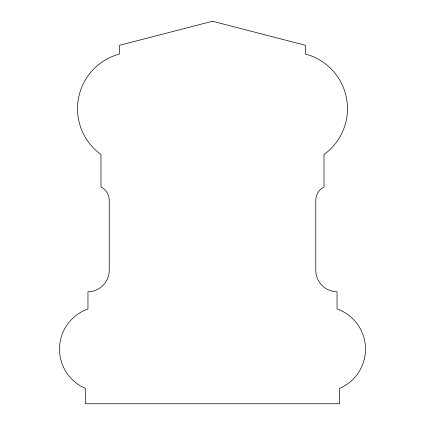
<?xml version="1.0" encoding="UTF-8"?>
<svg xmlns="http://www.w3.org/2000/svg" width="425" height="425" viewBox="0 0 425 425"><rect width="100%" height="100%" fill="white"/><g stroke="black" fill="none" stroke-linecap="round" stroke-linejoin="round"><path stroke-width="0.64" d="M212.5 21.25L119.531 45.294L119.531 54.018A56.546 56.546 0 0 0 100.985 154.525L100.985 186.995A14.923 14.923 0 0 1 109.236 200.079L109.236 270.932A21.516 21.516 0 0 1 87.959 291.773L87.959 308.954A42.659 42.659 0 0 0 85.457 388.434L85.457 403.75L339.543 403.75L339.543 388.434A42.659 42.659 0 0 0 337.041 308.954L337.041 291.773A21.516 21.516 0 0 1 315.764 270.932L315.764 200.079A14.923 14.923 0 0 1 324.015 186.995L324.015 154.525A56.546 56.546 0 0 0 305.469 54.018L305.469 45.294L212.5 21.25"/></g></svg>
